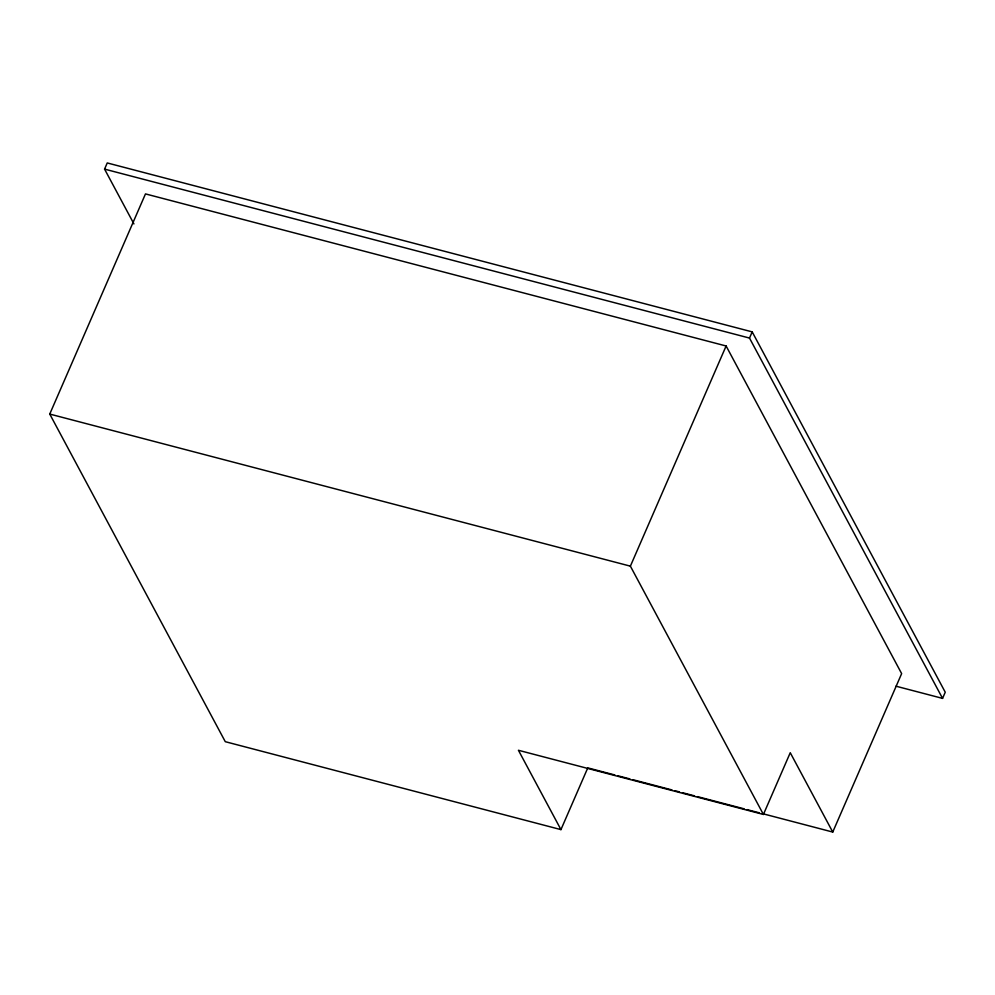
<?xml version="1.0" encoding="UTF-8"?>
<svg xmlns="http://www.w3.org/2000/svg" width="995" height="995" viewBox="0 0 995 995"><rect width="100%" height="100%" fill="white"/><g stroke="black" fill="none" stroke-linecap="round" stroke-linejoin="round"><path stroke-width="1.49" d="M133.927 223.925L104.562 169.113L107.249 162.944L752.195 331.882L945.25 692.221L942.563 698.39L895.96 686.189M614.835 774.968L587.784 767.879L560.944 829.619L225.28 741.685L49.75 414.069L145.481 193.901L726.114 345.986L901.644 673.615L832.753 832.056L762.12 813.549M832.753 832.056L790.254 752.717L763.414 814.445L630.382 566.155L726.114 345.986M942.563 698.39L749.509 338.064L752.195 331.882M104.562 169.113L749.509 338.064M49.75 414.069L630.382 566.155M617.845 775.764L629.86 778.911M632.87 779.694L671.948 789.93M674.946 790.714L679.461 791.896M682.471 792.692L694.485 795.838M697.495 796.622L744.086 808.823M747.083 809.619L759.11 812.766M763.414 814.445L518.432 750.28L560.944 829.619"/></g></svg>
